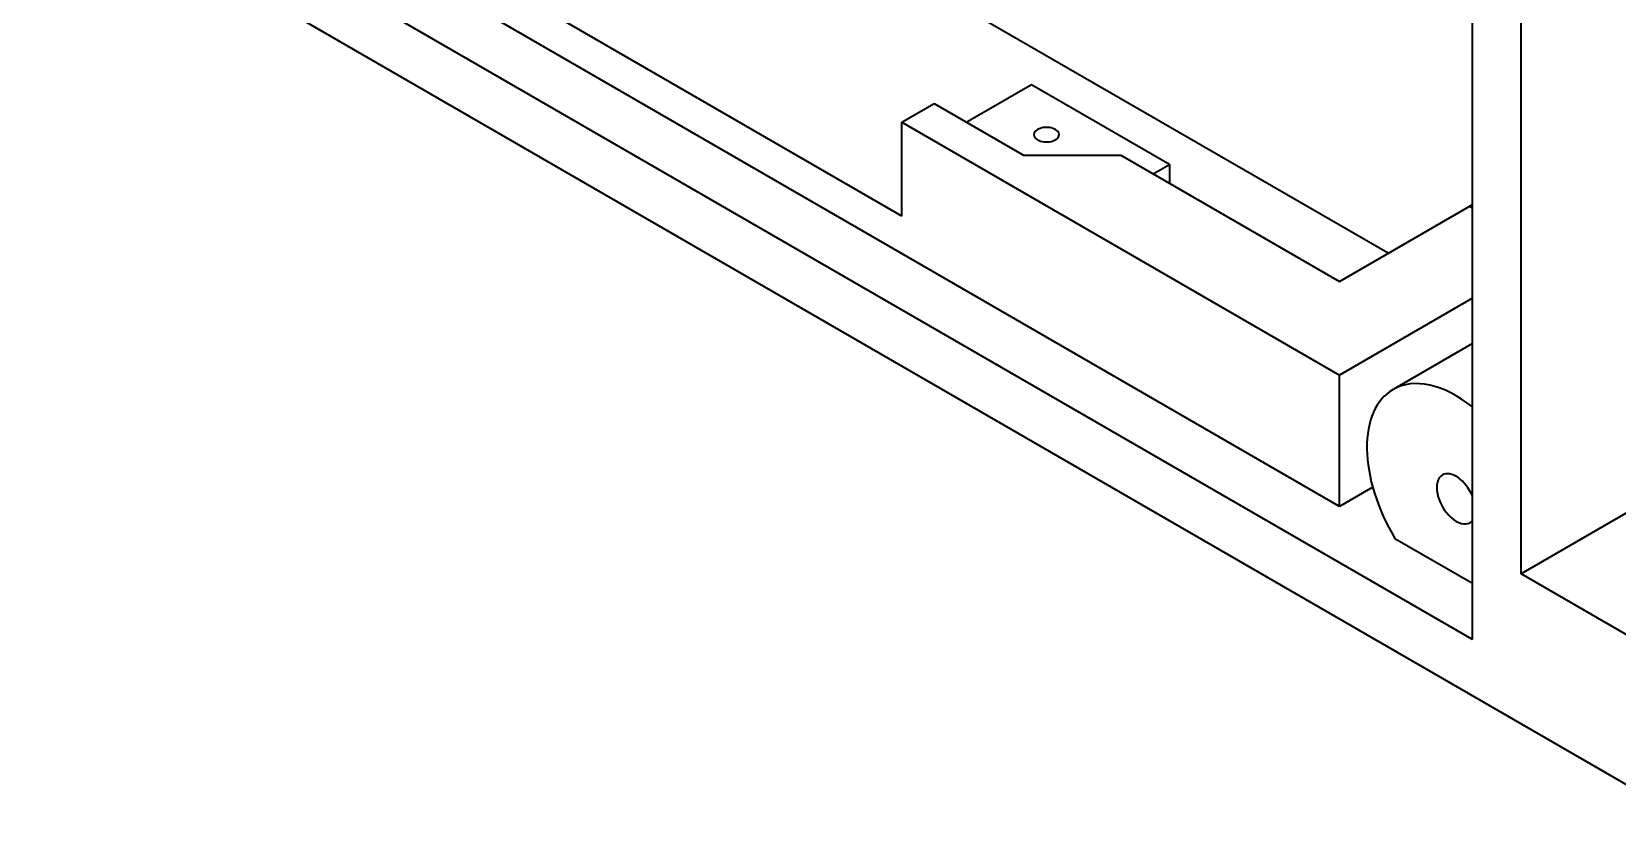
# Model space of a CAD drawing. Extents: x 146 to 1134, y 78 to 926.
# Drawn here: x 754.6 to 823.7, y 795.4 to 830.4 of the extents above; entities that cross this region are included whole.
import ezdxf

# ---------------------------------------------------------------- set-up
doc = ezdxf.new("R2010")
doc.units = 0

msp = doc.modelspace()

# ---------------------------------------------------------------- linework, layer by layer
at = {"color": 7, "lineweight": 35}
for p, q in [((819.524, 806.836), (819.524, 856.524)), ((817.403, 803.978), (817.403, 855.299)), ((813.726, 820.798), (778.653, 841.047)), ((813.726, 820.798), (778.653, 841.047)), ((817.403, 803.978), (756.733, 839.006)), ((828.01, 795.405), (754.612, 837.781)), ((811.605, 809.775), (765.926, 836.148)), ((792.535, 826.501), (811.605, 815.491))]:
    msp.add_line(p, q, dxfattribs=at)
at = {"color": 7, "lineweight": 35, "ltscale": 0.442189}
msp.add_line((792.535, 822.418), (777.217, 831.262), dxfattribs=at)
at = {"color": 7, "lineweight": 35, "ltscale": 0.08165}
msp.add_line((798.192, 828.134), (795.363, 826.501), dxfattribs=at)
at = {"color": 7, "lineweight": 35, "ltscale": 0.173505}
msp.add_line((804.202, 824.664), (798.192, 828.134), dxfattribs=at)
at = {"color": 7, "lineweight": 35, "ltscale": 0.040825}
msp.add_line((792.535, 826.501), (793.949, 827.317), dxfattribs=at)
at = {"color": 7, "lineweight": 35, "ltscale": 0.112268}
msp.add_line((793.949, 827.317), (797.838, 825.072), dxfattribs=at)
at = {"color": 7, "lineweight": 35, "ltscale": 0.102061}
msp.add_line((792.535, 822.418), (792.535, 826.501), dxfattribs=at)
at = {"color": 7, "lineweight": 35, "ltscale": 0.106067}
msp.add_line((797.838, 825.072), (802.081, 825.072), dxfattribs=at)
at = {"color": 7, "lineweight": 35, "ltscale": 0.274927}
msp.add_line((802.081, 825.072), (811.605, 819.573), dxfattribs=at)
at = {"color": 7, "lineweight": 35, "ltscale": 0.020412}
for p, q in [((803.495, 824.255), (804.202, 824.664)), ((804.202, 824.664), (804.202, 823.847))]:
    msp.add_line(p, q, dxfattribs=at)
at = {"color": 7, "lineweight": 35, "ltscale": 0.1633}
msp.add_line((811.605, 819.573), (817.261, 822.839), dxfattribs=at)
at = {"color": 7, "lineweight": 35, "ltscale": 0.004082}
msp.add_line((817.261, 822.839), (817.403, 822.921), dxfattribs=at)
at = {"color": 7, "lineweight": 35, "ltscale": 0.004083}
msp.add_line((817.403, 822.758), (817.261, 822.839), dxfattribs=at)
msp.add_line((817.403, 822.758), (817.261, 822.839), dxfattribs=at)
at = {"color": 7, "lineweight": 35, "ltscale": 0.167382}
msp.add_line((817.403, 818.838), (811.605, 815.491), dxfattribs=at)
at = {"color": 7, "lineweight": 35, "ltscale": 0.099798}
msp.add_line((817.403, 816.861), (813.946, 814.865), dxfattribs=at)
at = {"color": 7, "lineweight": 35, "ltscale": 0.142885}
msp.add_line((811.605, 809.775), (811.605, 815.491), dxfattribs=at)
at = {"color": 7, "lineweight": 35, "ltscale": 0.244949}
for p in [(828.01, 811.735), (828.01, 801.937)]:
    msp.add_line(p, (819.524, 806.836), dxfattribs=at)
at = {"color": 7, "lineweight": 35, "ltscale": 0.041953}
msp.add_line((813.058, 810.614), (811.605, 809.775), dxfattribs=at)
at = {"color": 7, "lineweight": 35, "ltscale": 0.097468}
msp.add_line((814.026, 808.377), (817.403, 806.428), dxfattribs=at)
at = {"color": 7, "lineweight": 35}
for centre, major_axis, start_param, end_param in [((798.841, 825.962), (0.55, 0), 0, 3.141593), ((798.841, 825.962), (0.55, 0), 3.141593, 3.926991), ((798.841, 825.962), (0.55, 0), 3.926991, 6.283185), ((816.696, 810.102), (-2.75, 4.763), 0, 1.599738), ((816.696, 810.102), (-2.75, 4.763), 5.314952, 6.283185), ((816.696, 810.102), (-0.6, 1.039), 6.283185, 9.424778), ((816.696, 810.102), (-0.6, 1.039), 4.512633, 6.283185), ((816.696, 810.102), (-0.6, 1.039), 3.141593, 3.341184)]:
    msp.add_ellipse(centre, major_axis=major_axis, ratio=0.57735, start_param=start_param, end_param=end_param, dxfattribs=at)

doc.saveas('drawing.dxf')
